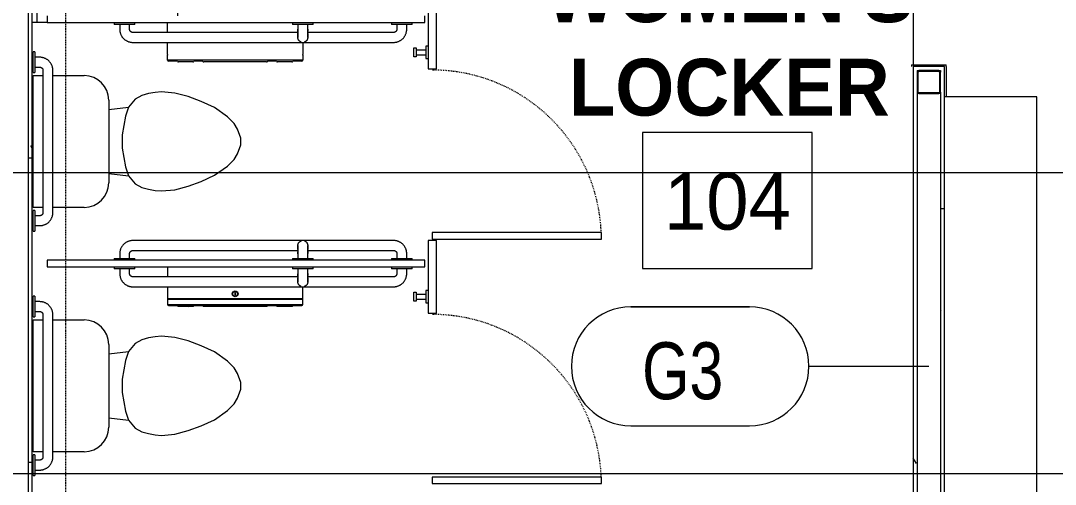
# Model space of a CAD drawing. Header units: inches. Extents: x 23906 to 26716, y -23130 to -20467.
# Drawn here: x 25520.3 to 25677.1, y -22590.2 to -22520 of the extents above; entities that cross this region are included whole.
import ezdxf

# ---------------------------------------------------------------- set-up
doc = ezdxf.new("R2010")
doc.units = ezdxf.units.IN
doc.header["$MEASUREMENT"] = 0
for name, pattern in [('Dash', [0.25, 0.125, -0.125]), ('Dash Dot 3_16_', [0.3125, 0.1875, -0.0625, 0, -0.0625]), ('Dash_2_', [0.25, 0.125, -0.125]), ('Grid Line 1_2_', [0.875, 0.5, -0.125, 0.125, -0.125])]:
    doc.linetypes.add(name, pattern=pattern)
for name, color, linetype, lineweight in [('A-ANNO-SYMB', 150, 'Continuous', 9), ('A-AREA-IDEN', 2, 'Continuous', 9), ('A-FLOR', 192, 'Continuous', 13), ('A-GENM', 13, 'Continuous', 9), ('A-WALL', 113, 'Continuous', 13), ('A-WALL-IDEN', 211, 'Continuous', 9), ('A-WALL-PATT', 111, 'Continuous', 50), ('G-ANNO-SYMB', 111, 'Continuous', 9), ('I-FURN', 30, 'Continuous', 9), ('I-WALL', 2, 'Continuous', 13), ('P-SANR-FIXT', 6, 'Continuous', 9), ('Q-CASE', 31, 'Continuous', 9), ('Q-SPCQ', 91, 'Continuous', 9), ('Q-SPCQ-HDLN', 91, 'Dash_2_', 9), ('S-COLS', 52, 'Continuous', 9), ('S-GRID', 1, 'Continuous', 9)]:
    doc.layers.add(name, color=color, linetype=linetype, lineweight=lineweight)
doc.styles.add('Century Gothic', font='GOTHIC.TTF', dxfattribs={"height": 8.622671})
doc.styles.add('Century Gothic_1', font='GOTHIC.TTF', dxfattribs={"width": 0.8, "height": 8.622671})
doc.styles.add('Century Gothic_B', font='GOTHICB.TTF', dxfattribs={"height": 8.616719})
pattern_1 = [(0, (0, 0), (30.72, 7.68), [1.267, -21.773, 1.267, -21.773, -122.88]), (0, (0, 0), (30.72, 7.68), [-46.08, 1.267, -44.813, 1.267, -21.773, -53.76]), (0, (0, 0), (30.72, 7.68), [-115.2, 1.267, -14.093, 1.267, -37.133]), (120, (11.52, 3.84), (-22.0110751, 22.7643004), [1.267, -21.773, 1.267, -21.773, -122.88]), (120, (11.52, 3.84), (-22.0110751, 22.7643004), [-46.08, 1.267, -44.813, 1.267, -21.773, -53.76]), (120, (11.52, 3.84), (-22.0110751, 22.7643004), [-115.2, 1.267, -14.093, 1.267, -37.133]), (240, (15.36, 19.2), (-8.7089249, -30.4443004), [1.267, -21.773, 1.267, -21.773, -122.88]), (240, (15.36, 19.2), (-8.7089249, -30.4443004), [-46.08, 1.267, -44.813, 1.267, -21.773, -53.76]), (240, (15.36, 19.2), (-8.7089249, -30.4443004), [-115.2, 1.267, -14.093, 1.267, -37.133])]

# ---------------------------------------------------------------- blocks, each defined once
blk = doc.blocks.new('Furniture 5 - Furniture 1-2367-Enlarged First Floor Plan _East_')
at = {"layer": 'I-FURN', "color": 43, "lineweight": 13}
for p, q in [((25653.99, -22499.67), (25639.99, -22499.67)), ((25653.99, -22611.42), (25653.99, -22499.67)), ((25639.99, -22611.42), (25653.99, -22611.42))]:
    blk.add_line(p, q, dxfattribs=at)
blk = doc.blocks.new('Toilet-Domestic-3D - Toilet-Domestic-3D-V17-Enlarged First Floor Plan _East_')
at = {"layer": 'P-SANR-FIXT', "color": 43, "lineweight": 13}
for p, q in [((-9.98, 19.48), (9.98, 19.48)), ((-9.98, 17.98), (-9.98, 19.48)), ((9.98, 19.48), (9.98, 17.98)), ((-9.98, 11.75), (-9.98, 16.48)), ((9.98, 16.48), (9.98, 11.75)), ((6.25, 8.02), (-6.25, 8.02)), ((-4.86, 8.02), (-5.21, 5)), ((4.86, 8.02), (5.21, 5)), ((-5.21, 5), (-6.4, 4)), ((-3.84, 5.5), (-5.21, 5)), ((-1, 6), (-3.84, 5.5)), ((1, 6), (-1, 6)), ((3.84, 5.5), (1, 6)), ((5.21, 5), (3.84, 5.5)), ((6.4, 4), (5.21, 5)), ((-6.4, 4), (-6.97, 3)), ((6.97, 3), (6.4, 4)), ((-7.24, 2), (-7.41, 1)), ((-6.97, 3), (-7.24, 2)), ((7.24, 2), (6.97, 3)), ((7.41, 1), (7.24, 2)), ((-7.41, 1), (-7.5, 0)), ((-7.5, 0), (-7.33, -1.99)), ((7.33, -1.99), (7.5, 0)), ((7.5, 0), (7.41, 1)), ((-7.33, -1.99), (-6.79, -4)), ((6.79, -4), (7.33, -1.99)), ((-6.79, -4), (-6.06, -6)), ((6.06, -6), (6.79, -4)), ((-6.06, -6), (-5.13, -8)), ((5.13, -8), (6.06, -6)), ((-5.13, -8), (-3.74, -10)), ((3.74, -10), (5.13, -8)), ((-3.74, -10), (-2.74, -11)), ((2.74, -11), (3.74, -10)), ((-2.74, -11), (-1.87, -11.5)), ((-1.87, -11.5), (-0.5, -12)), ((-0.5, -12), (0.5, -12)), ((0.5, -12), (1.87, -11.5)), ((1.87, -11.5), (2.74, -11))]:
    blk.add_line(p, q, dxfattribs=at)
for centre, start, end in [((-6.25, 11.75), 180, 270), ((6.25, 11.75), 270, 360)]:
    blk.add_arc(centre, 3.73, start, end, dxfattribs=at)
blk = doc.blocks.new('Partition-Floor_Braced-Bradley_Corp-St_Stl-ADA-N_Stalls - ADA _optional_ _ n Standard Stalls-320692-Enlarged First Floor Plan _East_')
at = {"layer": 'Q-SPCQ', "color": 43, "lineweight": 13}
for p, q in [((142.5, -0.88), (141.5, -0.88)), ((141.5, -0.88), (141.5, -58.13)), ((142.5, -58.13), (142.5, -0.88)), ((179.5, -0.88), (178.5, -0.88)), ((178.5, -0.88), (178.5, -58.13)), ((109.69, -59.25), (108.69, -59.25)), ((108.69, -59.25), (108.69, -84.87)), ((109.69, -84.87), (109.69, -59.25)), ((134.5, -58.63), (134.5, -59.88)), ((145.5, -58.63), (134.5, -58.63)), ((141.5, -58.13), (142.5, -58.13)), ((145.5, -59.88), (145.5, -58.63)), ((146.69, -59.25), (145.69, -59.25)), ((145.69, -59.25), (145.69, -84.87)), ((146.69, -84.87), (146.69, -59.25)), ((180, -58.63), (171.5, -58.63)), ((171.5, -58.63), (171.5, -59.88)), ((178.5, -58.13), (179.5, -58.13)), ((134.5, -59.88), (145.5, -59.88)), ((171.5, -59.88), (180, -59.88)), ((108.69, -84.87), (109.69, -84.87)), ((145.69, -84.87), (146.69, -84.87))]:
    blk.add_line(p, q, dxfattribs=at)
at = {"layer": 'Q-SPCQ-HDLN', "color": 43, "linetype": 'Dash', "lineweight": 13}
for centre in [(108.69, -59.25), (145.69, -59.25)]:
    blk.add_arc(centre, 25.62, 272.2042, 360, dxfattribs=at)
blk = doc.blocks.new('817_Grab_Bars - 8170-001420-V28-Enlarged First Floor Plan _East_')
at = {"layer": 'Q-SPCQ', "color": 43, "lineweight": 13}
for p, q in [((25534.45, -22557.3), (25534.45, -22557.58)), ((25536.02, -22557.58), (25534.45, -22557.58)), ((25535.27, -22557.58), (25535.27, -22558.3)), ((25537.58, -22557.58), (25536.02, -22557.58)), ((25536.77, -22558.3), (25536.77, -22557.58)), ((25537.58, -22557.58), (25537.58, -22557.3)), ((25576.45, -22557.3), (25576.45, -22557.58)), ((25578.02, -22557.58), (25576.45, -22557.58)), ((25577.27, -22557.58), (25577.27, -22558.3)), ((25579.58, -22557.58), (25578.02, -22557.58)), ((25578.77, -22558.3), (25578.77, -22557.58)), ((25579.58, -22557.58), (25579.58, -22557.3)), ((25562.27, -22558.8), (25537.27, -22558.8)), ((25576.77, -22558.8), (25563.76, -22558.8)), ((25537.27, -22560.3), (25576.77, -22560.3))]:
    blk.add_line(p, q, dxfattribs=at)
at = {"layer": 'Q-SPCQ', "color": 43, "lineweight": 13, "flags": 128}
for points in [[(25535.27, -22558.3), (25535.27, -22558.38), (25535.27, -22558.46), (25535.28, -22558.54), (25535.29, -22558.62), (25535.31, -22558.7), (25535.32, -22558.78), (25535.34, -22558.86), (25535.37, -22558.93), (25535.39, -22559.01), (25535.42, -22559.08), (25535.46, -22559.15), (25535.49, -22559.23), (25535.53, -22559.3), (25535.57, -22559.37), (25535.61, -22559.43), (25535.66, -22559.5), (25535.71, -22559.56), (25535.76, -22559.62), (25535.82, -22559.68), (25535.87, -22559.74), (25535.93, -22559.79), (25535.99, -22559.84), (25536.05, -22559.89), (25536.12, -22559.94), (25536.18, -22559.99), (25536.25, -22560.03), (25536.32, -22560.07), (25536.39, -22560.1), (25536.47, -22560.14), (25536.54, -22560.17), (25536.62, -22560.19), (25536.69, -22560.22), (25536.77, -22560.24), (25536.85, -22560.26), (25536.93, -22560.27), (25537, -22560.29), (25537.08, -22560.29), (25537.16, -22560.3), (25537.24, -22560.3), (25537.27, -22560.3)], [(25537.27, -22558.8), (25537.25, -22558.8), (25537.23, -22558.8), (25537.21, -22558.8), (25537.19, -22558.8), (25537.17, -22558.79), (25537.15, -22558.79), (25537.13, -22558.78), (25537.11, -22558.78), (25537.09, -22558.77), (25537.07, -22558.76), (25537.05, -22558.76), (25537.03, -22558.75), (25537.02, -22558.74), (25537, -22558.73), (25536.98, -22558.72), (25536.97, -22558.7), (25536.95, -22558.69), (25536.94, -22558.68), (25536.92, -22558.67), (25536.91, -22558.65), (25536.89, -22558.64), (25536.88, -22558.62), (25536.87, -22558.61), (25536.86, -22558.59), (25536.84, -22558.57), (25536.83, -22558.56), (25536.82, -22558.54), (25536.82, -22558.52), (25536.81, -22558.5), (25536.8, -22558.48), (25536.79, -22558.47), (25536.79, -22558.45), (25536.78, -22558.43), (25536.78, -22558.41), (25536.77, -22558.39), (25536.77, -22558.37), (25536.77, -22558.35), (25536.77, -22558.33), (25536.77, -22558.31), (25536.77, -22558.3)], [(25576.77, -22560.3), (25576.85, -22560.3), (25576.93, -22560.3), (25577, -22560.29), (25577.08, -22560.28), (25577.16, -22560.26), (25577.24, -22560.25), (25577.32, -22560.22), (25577.39, -22560.2), (25577.47, -22560.17), (25577.54, -22560.14), (25577.62, -22560.11), (25577.69, -22560.08), (25577.76, -22560.04), (25577.83, -22560), (25577.89, -22559.95), (25577.96, -22559.91), (25578.02, -22559.86), (25578.08, -22559.81), (25578.14, -22559.75), (25578.2, -22559.7), (25578.25, -22559.64), (25578.31, -22559.58), (25578.36, -22559.51), (25578.4, -22559.45), (25578.45, -22559.38), (25578.49, -22559.32), (25578.53, -22559.25), (25578.57, -22559.17), (25578.6, -22559.1), (25578.63, -22559.03), (25578.66, -22558.95), (25578.68, -22558.88), (25578.7, -22558.8), (25578.72, -22558.72), (25578.74, -22558.64), (25578.75, -22558.56), (25578.76, -22558.48), (25578.76, -22558.4), (25578.77, -22558.32), (25578.77, -22558.3)], [(25577.27, -22558.3), (25577.26, -22558.32), (25577.26, -22558.34), (25577.26, -22558.36), (25577.26, -22558.38), (25577.26, -22558.4), (25577.25, -22558.42), (25577.25, -22558.44), (25577.24, -22558.46), (25577.23, -22558.48), (25577.23, -22558.5), (25577.22, -22558.52), (25577.21, -22558.53), (25577.2, -22558.55), (25577.19, -22558.57), (25577.18, -22558.59), (25577.17, -22558.6), (25577.15, -22558.62), (25577.14, -22558.63), (25577.13, -22558.65), (25577.11, -22558.66), (25577.1, -22558.68), (25577.08, -22558.69), (25577.07, -22558.7), (25577.05, -22558.71), (25577.04, -22558.72), (25577.02, -22558.73), (25577, -22558.74), (25576.98, -22558.75), (25576.96, -22558.76), (25576.95, -22558.77), (25576.93, -22558.78), (25576.91, -22558.78), (25576.89, -22558.79), (25576.87, -22558.79), (25576.85, -22558.8), (25576.83, -22558.8), (25576.81, -22558.8), (25576.79, -22558.8), (25576.77, -22558.8), (25576.77, -22558.8)]]:
    blk.add_lwpolyline(points, dxfattribs=at)
blk = doc.blocks.new('817_Grab_Bars - 8170-001420-V29-Enlarged First Floor Plan _East_')
at = {"layer": 'Q-SPCQ', "color": 43, "lineweight": 13}
for p, q in [((25576.77, -22553.3), (25537.27, -22553.3)), ((25537.27, -22554.8), (25562.27, -22554.8)), ((25563.76, -22554.8), (25576.77, -22554.8)), ((25534.45, -22556.02), (25534.45, -22556.3)), ((25534.45, -22556.02), (25536.02, -22556.02)), ((25535.27, -22555.3), (25535.27, -22556.02)), ((25536.02, -22556.02), (25537.58, -22556.02)), ((25536.77, -22556.02), (25536.77, -22555.3)), ((25537.58, -22556.3), (25537.58, -22556.02)), ((25576.45, -22556.02), (25576.45, -22556.3)), ((25576.45, -22556.02), (25578.02, -22556.02)), ((25577.27, -22555.3), (25577.27, -22556.02)), ((25578.02, -22556.02), (25579.58, -22556.02)), ((25578.77, -22556.02), (25578.77, -22555.3)), ((25579.58, -22556.3), (25579.58, -22556.02))]:
    blk.add_line(p, q, dxfattribs=at)
at = {"layer": 'Q-SPCQ', "color": 43, "lineweight": 13, "flags": 128}
for points in [[(25537.27, -22553.3), (25537.19, -22553.3), (25537.11, -22553.31), (25537.03, -22553.32), (25536.95, -22553.33), (25536.87, -22553.34), (25536.79, -22553.36), (25536.71, -22553.38), (25536.64, -22553.4), (25536.56, -22553.43), (25536.49, -22553.46), (25536.41, -22553.49), (25536.34, -22553.53), (25536.27, -22553.57), (25536.2, -22553.61), (25536.14, -22553.65), (25536.07, -22553.7), (25536.01, -22553.75), (25535.95, -22553.8), (25535.89, -22553.85), (25535.83, -22553.91), (25535.78, -22553.97), (25535.72, -22554.03), (25535.67, -22554.09), (25535.63, -22554.16), (25535.58, -22554.22), (25535.54, -22554.29), (25535.5, -22554.36), (25535.47, -22554.43), (25535.43, -22554.5), (25535.4, -22554.58), (25535.37, -22554.65), (25535.35, -22554.73), (25535.33, -22554.81), (25535.31, -22554.88), (25535.29, -22554.96), (25535.28, -22555.04), (25535.27, -22555.12), (25535.27, -22555.2), (25535.27, -22555.28), (25535.27, -22555.3)], [(25578.77, -22555.3), (25578.76, -22555.22), (25578.76, -22555.14), (25578.75, -22555.06), (25578.74, -22554.98), (25578.73, -22554.91), (25578.71, -22554.83), (25578.69, -22554.75), (25578.66, -22554.67), (25578.64, -22554.6), (25578.61, -22554.52), (25578.57, -22554.45), (25578.54, -22554.38), (25578.5, -22554.31), (25578.46, -22554.24), (25578.42, -22554.17), (25578.37, -22554.11), (25578.32, -22554.05), (25578.27, -22553.98), (25578.21, -22553.92), (25578.16, -22553.87), (25578.1, -22553.81), (25578.04, -22553.76), (25577.98, -22553.71), (25577.91, -22553.66), (25577.85, -22553.62), (25577.78, -22553.58), (25577.71, -22553.54), (25577.64, -22553.5), (25577.56, -22553.47), (25577.49, -22553.44), (25577.41, -22553.41), (25577.34, -22553.39), (25577.26, -22553.37), (25577.18, -22553.35), (25577.11, -22553.33), (25577.03, -22553.32), (25576.95, -22553.31), (25576.87, -22553.31), (25576.79, -22553.3), (25576.77, -22553.3)], [(25536.77, -22555.3), (25536.77, -22555.28), (25536.77, -22555.26), (25536.77, -22555.24), (25536.77, -22555.22), (25536.78, -22555.2), (25536.78, -22555.18), (25536.78, -22555.16), (25536.79, -22555.15), (25536.8, -22555.13), (25536.8, -22555.11), (25536.81, -22555.09), (25536.82, -22555.07), (25536.83, -22555.05), (25536.84, -22555.04), (25536.85, -22555.02), (25536.86, -22555), (25536.88, -22554.99), (25536.89, -22554.97), (25536.9, -22554.96), (25536.92, -22554.94), (25536.93, -22554.93), (25536.95, -22554.92), (25536.96, -22554.91), (25536.98, -22554.89), (25537, -22554.88), (25537.01, -22554.87), (25537.03, -22554.86), (25537.05, -22554.85), (25537.07, -22554.84), (25537.08, -22554.84), (25537.1, -22554.83), (25537.12, -22554.82), (25537.14, -22554.82), (25537.16, -22554.81), (25537.18, -22554.81), (25537.2, -22554.81), (25537.22, -22554.8), (25537.24, -22554.8), (25537.26, -22554.8), (25537.27, -22554.8)], [(25576.77, -22554.8), (25576.79, -22554.8), (25576.81, -22554.8), (25576.83, -22554.81), (25576.84, -22554.81), (25576.86, -22554.81), (25576.88, -22554.82), (25576.9, -22554.82), (25576.92, -22554.83), (25576.94, -22554.83), (25576.96, -22554.84), (25576.98, -22554.85), (25577, -22554.86), (25577.01, -22554.87), (25577.03, -22554.88), (25577.05, -22554.89), (25577.06, -22554.9), (25577.08, -22554.91), (25577.09, -22554.93), (25577.11, -22554.94), (25577.12, -22554.95), (25577.14, -22554.97), (25577.15, -22554.98), (25577.16, -22555), (25577.17, -22555.02), (25577.19, -22555.03), (25577.2, -22555.05), (25577.21, -22555.07), (25577.22, -22555.08), (25577.22, -22555.1), (25577.23, -22555.12), (25577.24, -22555.14), (25577.24, -22555.16), (25577.25, -22555.18), (25577.25, -22555.2), (25577.26, -22555.22), (25577.26, -22555.24), (25577.26, -22555.26), (25577.26, -22555.28), (25577.27, -22555.3), (25577.27, -22555.3)]]:
    blk.add_lwpolyline(points, dxfattribs=at)
blk = doc.blocks.new('817_Grab_Bars - 8170-001420-V23-Enlarged First Floor Plan _East_')
at = {"layer": 'Q-SPCQ', "color": 43, "lineweight": 13}
for p, q in [((25495.52, -22627.3), (25456.02, -22627.3)), ((25456.02, -22628.8), (25469.02, -22628.8)), ((25470.51, -22628.8), (25495.52, -22628.8)), ((25453.2, -22630.02), (25453.2, -22630.3)), ((25453.2, -22630.02), (25454.77, -22630.02)), ((25454.02, -22629.3), (25454.02, -22630.02)), ((25454.77, -22630.02), (25456.33, -22630.02)), ((25455.52, -22630.02), (25455.52, -22629.3)), ((25456.33, -22630.3), (25456.33, -22630.02)), ((25495.2, -22630.02), (25495.2, -22630.3)), ((25495.2, -22630.02), (25496.77, -22630.02)), ((25496.02, -22629.3), (25496.02, -22630.02)), ((25496.77, -22630.02), (25498.33, -22630.02)), ((25497.52, -22630.02), (25497.52, -22629.3)), ((25498.33, -22630.3), (25498.33, -22630.02))]:
    blk.add_line(p, q, dxfattribs=at)
at = {"layer": 'Q-SPCQ', "color": 43, "lineweight": 13, "flags": 128}
for points in [[(25456.02, -22627.3), (25455.94, -22627.3), (25455.86, -22627.31), (25455.78, -22627.32), (25455.7, -22627.33), (25455.62, -22627.34), (25455.54, -22627.36), (25455.46, -22627.38), (25455.39, -22627.4), (25455.31, -22627.43), (25455.24, -22627.46), (25455.16, -22627.49), (25455.09, -22627.53), (25455.02, -22627.57), (25454.95, -22627.61), (25454.89, -22627.65), (25454.82, -22627.7), (25454.76, -22627.75), (25454.7, -22627.8), (25454.64, -22627.85), (25454.58, -22627.91), (25454.53, -22627.97), (25454.47, -22628.03), (25454.42, -22628.09), (25454.38, -22628.16), (25454.33, -22628.22), (25454.29, -22628.29), (25454.25, -22628.36), (25454.22, -22628.43), (25454.18, -22628.5), (25454.15, -22628.58), (25454.12, -22628.65), (25454.1, -22628.73), (25454.08, -22628.81), (25454.06, -22628.88), (25454.04, -22628.96), (25454.03, -22629.04), (25454.02, -22629.12), (25454.02, -22629.2), (25454.02, -22629.28), (25454.02, -22629.3)], [(25497.52, -22629.3), (25497.51, -22629.22), (25497.51, -22629.14), (25497.5, -22629.06), (25497.49, -22628.98), (25497.48, -22628.91), (25497.46, -22628.83), (25497.44, -22628.75), (25497.41, -22628.67), (25497.39, -22628.6), (25497.36, -22628.52), (25497.32, -22628.45), (25497.29, -22628.38), (25497.25, -22628.31), (25497.21, -22628.24), (25497.17, -22628.17), (25497.12, -22628.11), (25497.07, -22628.05), (25497.02, -22627.98), (25496.96, -22627.92), (25496.91, -22627.87), (25496.85, -22627.81), (25496.79, -22627.76), (25496.73, -22627.71), (25496.66, -22627.66), (25496.6, -22627.62), (25496.53, -22627.58), (25496.46, -22627.54), (25496.39, -22627.5), (25496.31, -22627.47), (25496.24, -22627.44), (25496.16, -22627.41), (25496.09, -22627.39), (25496.01, -22627.37), (25495.93, -22627.35), (25495.86, -22627.33), (25495.78, -22627.32), (25495.7, -22627.31), (25495.62, -22627.31), (25495.54, -22627.3), (25495.52, -22627.3)], [(25455.52, -22629.3), (25455.52, -22629.28), (25455.52, -22629.26), (25455.52, -22629.24), (25455.52, -22629.22), (25455.53, -22629.2), (25455.53, -22629.18), (25455.53, -22629.16), (25455.54, -22629.15), (25455.55, -22629.13), (25455.55, -22629.11), (25455.56, -22629.09), (25455.57, -22629.07), (25455.58, -22629.05), (25455.59, -22629.04), (25455.6, -22629.02), (25455.61, -22629), (25455.63, -22628.99), (25455.64, -22628.97), (25455.65, -22628.96), (25455.67, -22628.94), (25455.68, -22628.93), (25455.7, -22628.92), (25455.71, -22628.91), (25455.73, -22628.89), (25455.75, -22628.88), (25455.76, -22628.87), (25455.78, -22628.86), (25455.8, -22628.85), (25455.82, -22628.84), (25455.83, -22628.84), (25455.85, -22628.83), (25455.87, -22628.82), (25455.89, -22628.82), (25455.91, -22628.81), (25455.93, -22628.81), (25455.95, -22628.81), (25455.97, -22628.8), (25455.99, -22628.8), (25456.01, -22628.8), (25456.02, -22628.8)], [(25495.52, -22628.8), (25495.54, -22628.8), (25495.56, -22628.8), (25495.58, -22628.81), (25495.59, -22628.81), (25495.61, -22628.81), (25495.63, -22628.82), (25495.65, -22628.82), (25495.67, -22628.83), (25495.69, -22628.83), (25495.71, -22628.84), (25495.73, -22628.85), (25495.75, -22628.86), (25495.76, -22628.87), (25495.78, -22628.88), (25495.8, -22628.89), (25495.81, -22628.9), (25495.83, -22628.91), (25495.84, -22628.93), (25495.86, -22628.94), (25495.87, -22628.95), (25495.89, -22628.97), (25495.9, -22628.98), (25495.91, -22629), (25495.92, -22629.02), (25495.94, -22629.03), (25495.95, -22629.05), (25495.96, -22629.07), (25495.97, -22629.08), (25495.97, -22629.1), (25495.98, -22629.12), (25495.99, -22629.14), (25495.99, -22629.16), (25496, -22629.18), (25496, -22629.2), (25496.01, -22629.22), (25496.01, -22629.24), (25496.01, -22629.26), (25496.01, -22629.28), (25496.02, -22629.3), (25496.02, -22629.3)]]:
    blk.add_lwpolyline(points, dxfattribs=at)
blk = doc.blocks.new('Dispenser-Toilet_Tissue-Frost_Products_LTD_-Jumbo-169 - Steel-Brushed-Stainless_Steel-V32-Enlarged First Floor Plan _East_')
at = {"layer": 'Q-SPCQ', "color": 43, "lineweight": 13}
for p, q in [((25542.52, -22557.3), (25542.52, -22558.81)), ((25542.52, -22560.3), (25542.52, -22562.14)), ((25552.72, -22561.21), (25552.72, -22561.54)), ((25552.81, -22561.21), (25552.72, -22561.21)), ((25552.81, -22561.54), (25552.81, -22561.21)), ((25563.01, -22562.14), (25563.01, -22560.3)), ((25563.01, -22562.14), (25542.52, -22562.14)), ((25542.57, -22562.23), (25542.52, -22562.23)), ((25542.52, -22562.23), (25542.52, -22563)), ((25542.52, -22563), (25563.01, -22563)), ((25542.57, -22562.2), (25562.95, -22562.2)), ((25542.57, -22562.2), (25542.57, -22562.23)), ((25562.95, -22562.23), (25542.57, -22562.23)), ((25552.72, -22561.54), (25552.81, -22561.54)), ((25562.95, -22562.23), (25562.95, -22562.2)), ((25563.01, -22562.23), (25562.95, -22562.23)), ((25563.01, -22563), (25563.01, -22562.23)), ((25542.67, -22563.16), (25544.03, -22563.16)), ((25544.03, -22563.16), (25561.5, -22563.16)), ((25544.19, -22563.26), (25546.36, -22563.26)), ((25546.52, -22563.16), (25547.83, -22563.16)), ((25548.01, -22563.26), (25557.52, -22563.26)), ((25557.7, -22563.16), (25559.01, -22563.16)), ((25559.17, -22563.26), (25561.34, -22563.26)), ((25561.5, -22563.16), (25562.85, -22563.16))]:
    blk.add_line(p, q, dxfattribs=at)
for radius in [0.438, 0.358]:
    blk.add_circle((25552.76, -22561.38), radius, dxfattribs=at)
for centre, radius, start, end in [((25542.58, -22562.14), 0.0601, 180, 267.3185), ((25542.68, -22563), 0.16, 180, 269.0019), ((25562.85, -22563), 0.16, 270, 0), ((25562.95, -22562.14), 0.06, 270, 0), ((25544.19, -22563.08), 0.18, 206.3878, 270), ((25545.74, -22563.15), 0.118, 187.6431, 259.1884), ((25545.74, -22563.11), 0.151, 272.679, 340.3653), ((25545.77, -22563.08), 0.18, 270, 333.6084), ((25545.76, -22563.11), 0.151, 273.1667, 340.3726), ((25546.34, -22563.15), 0.119, 188.4805, 259.9599), ((25546.34, -22563.11), 0.151, 272.679, 340.3659), ((25546.35, -22563.11), 0.151, 272.679, 340.3659), ((25546.36, -22563.08), 0.18, 270, 333.6122), ((25548.01, -22563.04), 0.22, 213.0557, 270), ((25557.52, -22563.04), 0.22, 270, 326.9443), ((25559.17, -22563.08), 0.18, 206.3878, 270), ((25559.18, -22563.11), 0.151, 199.6341, 267.321), ((25559.19, -22563.11), 0.151, 199.6341, 267.321), ((25559.19, -22563.15), 0.119, 280.0401, 351.5195), ((25559.76, -22563.08), 0.18, 206.3878, 270), ((25559.77, -22563.11), 0.151, 199.6341, 266.8331), ((25559.79, -22563.11), 0.151, 199.6341, 267.321), ((25559.79, -22563.15), 0.118, 280.8116, 352.3569), ((25561.34, -22563.08), 0.18, 270, 333.6122)]:
    blk.add_arc(centre, radius, start, end, dxfattribs=at)
blk = doc.blocks.new('Dispenser-Toilet_Tissue-Frost_Products_LTD_-Jumbo-169 - Steel-Brushed-Stainless_Steel-V33-Enlarged First Floor Plan _East_')
at = {"layer": 'Q-SPCQ', "color": 43, "lineweight": 13}
for p, q in [((25542.52, -22521.8), (25542.52, -22520.3)), ((25542.52, -22525.14), (25542.52, -22523.3)), ((25563.01, -22523.3), (25563.01, -22525.14)), ((25542.52, -22526), (25542.52, -22525.23)), ((25542.52, -22525.23), (25542.58, -22525.23)), ((25542.58, -22525.23), (25542.58, -22525.2)), ((25562.96, -22525.2), (25562.96, -22525.23)), ((25562.96, -22525.23), (25563.01, -22525.23)), ((25563.01, -22525.23), (25563.01, -22526)), ((25563.01, -22526), (25542.52, -22526)), ((25544.03, -22526.16), (25542.68, -22526.16)), ((25546.36, -22526.26), (25544.19, -22526.26)), ((25547.83, -22526.16), (25546.52, -22526.16)), ((25557.52, -22526.26), (25548.01, -22526.26)), ((25559.01, -22526.16), (25557.7, -22526.16)), ((25561.34, -22526.26), (25559.17, -22526.26)), ((25562.86, -22526.16), (25561.5, -22526.16))]:
    blk.add_line(p, q, dxfattribs=at)
for centre, radius, start, end in [((25542.58, -22525.14), 0.06, 180, 270), ((25562.95, -22525.14), 0.0601, 272.6815, 0), ((25542.68, -22526), 0.16, 180, 270), ((25544.19, -22526.08), 0.18, 206.3878, 270), ((25546.36, -22526.08), 0.18, 270, 333.6122), ((25546.35, -22526.11), 0.151, 272.679, 306.5225), ((25546.34, -22526.11), 0.151, 283.5041, 306.5225), ((25548.01, -22526.04), 0.22, 213.0557, 270), ((25557.52, -22526.04), 0.22, 270, 326.9443), ((25559.17, -22526.08), 0.18, 206.3878, 270), ((25559.18, -22526.11), 0.151, 233.4775, 267.321), ((25559.19, -22526.11), 0.151, 233.4775, 256.4959), ((25561.34, -22526.08), 0.18, 270, 333.6122), ((25562.85, -22526), 0.16, 270.9981, 0)]:
    blk.add_arc(centre, radius, start, end, dxfattribs=at)
blk = doc.blocks.new('817_Grab_Bars - 8170-001240-V36-Enlarged First Floor Plan _East_')
at = {"layer": 'Q-SPCQ', "color": 43, "lineweight": 13}
for p, q in [((25522.42, -22561.74), (25522.14, -22561.74)), ((25522.14, -22563.3), (25522.14, -22561.74)), ((25522.42, -22561.74), (25522.42, -22563.3)), ((25523.14, -22562.55), (25522.42, -22562.55)), ((25522.14, -22564.87), (25522.14, -22563.3)), ((25522.42, -22563.3), (25522.42, -22564.87)), ((25522.42, -22564.05), (25523.14, -22564.05)), ((25523.64, -22564.55), (25523.64, -22586.05)), ((25525.14, -22586.05), (25525.14, -22564.55)), ((25522.14, -22564.87), (25522.42, -22564.87)), ((25522.42, -22585.74), (25522.14, -22585.74)), ((25522.14, -22587.3), (25522.14, -22585.74)), ((25522.42, -22585.74), (25522.42, -22587.3)), ((25523.14, -22586.55), (25522.42, -22586.55)), ((25522.14, -22588.87), (25522.14, -22587.3)), ((25522.42, -22587.3), (25522.42, -22588.87)), ((25522.42, -22588.05), (25523.14, -22588.05)), ((25522.14, -22588.87), (25522.42, -22588.87))]:
    blk.add_line(p, q, dxfattribs=at)
at = {"layer": 'Q-SPCQ', "color": 43, "lineweight": 13, "flags": 128}
for points in [[(25525.14, -22564.55), (25525.14, -22564.47), (25525.13, -22564.39), (25525.13, -22564.31), (25525.11, -22564.23), (25525.1, -22564.16), (25525.08, -22564.08), (25525.06, -22564), (25525.04, -22563.92), (25525.01, -22563.85), (25524.98, -22563.77), (25524.95, -22563.7), (25524.91, -22563.63), (25524.88, -22563.56), (25524.83, -22563.49), (25524.79, -22563.42), (25524.74, -22563.36), (25524.7, -22563.3), (25524.64, -22563.23), (25524.59, -22563.17), (25524.53, -22563.12), (25524.48, -22563.06), (25524.41, -22563.01), (25524.35, -22562.96), (25524.29, -22562.91), (25524.22, -22562.87), (25524.15, -22562.83), (25524.08, -22562.79), (25524.01, -22562.75), (25523.94, -22562.72), (25523.86, -22562.69), (25523.79, -22562.66), (25523.71, -22562.64), (25523.64, -22562.62), (25523.56, -22562.6), (25523.48, -22562.58), (25523.4, -22562.57), (25523.32, -22562.56), (25523.24, -22562.56), (25523.16, -22562.55), (25523.14, -22562.55)], [(25523.14, -22564.05), (25523.16, -22564.05), (25523.18, -22564.05), (25523.2, -22564.06), (25523.22, -22564.06), (25523.24, -22564.06), (25523.26, -22564.07), (25523.28, -22564.07), (25523.3, -22564.08), (25523.32, -22564.08), (25523.33, -22564.09), (25523.35, -22564.1), (25523.37, -22564.11), (25523.39, -22564.12), (25523.41, -22564.13), (25523.42, -22564.14), (25523.44, -22564.15), (25523.45, -22564.16), (25523.47, -22564.18), (25523.48, -22564.19), (25523.5, -22564.2), (25523.51, -22564.22), (25523.53, -22564.23), (25523.54, -22564.25), (25523.55, -22564.27), (25523.56, -22564.28), (25523.57, -22564.3), (25523.58, -22564.32), (25523.59, -22564.33), (25523.6, -22564.35), (25523.61, -22564.37), (25523.61, -22564.39), (25523.62, -22564.41), (25523.62, -22564.43), (25523.63, -22564.45), (25523.63, -22564.47), (25523.64, -22564.49), (25523.64, -22564.51), (25523.64, -22564.53), (25523.64, -22564.55), (25523.64, -22564.55)], [(25523.14, -22588.05), (25523.22, -22588.05), (25523.3, -22588.05), (25523.38, -22588.04), (25523.46, -22588.03), (25523.54, -22588.01), (25523.62, -22588), (25523.69, -22587.97), (25523.77, -22587.95), (25523.84, -22587.92), (25523.92, -22587.89), (25523.99, -22587.86), (25524.06, -22587.83), (25524.13, -22587.79), (25524.2, -22587.75), (25524.27, -22587.7), (25524.33, -22587.66), (25524.4, -22587.61), (25524.46, -22587.56), (25524.52, -22587.5), (25524.57, -22587.45), (25524.63, -22587.39), (25524.68, -22587.33), (25524.73, -22587.26), (25524.78, -22587.2), (25524.82, -22587.13), (25524.87, -22587.07), (25524.9, -22587), (25524.94, -22586.92), (25524.97, -22586.85), (25525, -22586.78), (25525.03, -22586.7), (25525.06, -22586.63), (25525.08, -22586.55), (25525.1, -22586.47), (25525.11, -22586.39), (25525.12, -22586.31), (25525.13, -22586.23), (25525.14, -22586.15), (25525.14, -22586.07), (25525.14, -22586.05)], [(25523.64, -22586.05), (25523.64, -22586.07), (25523.64, -22586.09), (25523.64, -22586.11), (25523.63, -22586.13), (25523.63, -22586.15), (25523.63, -22586.17), (25523.62, -22586.19), (25523.61, -22586.21), (25523.61, -22586.23), (25523.6, -22586.25), (25523.59, -22586.27), (25523.58, -22586.28), (25523.57, -22586.3), (25523.56, -22586.32), (25523.55, -22586.34), (25523.54, -22586.35), (25523.53, -22586.37), (25523.52, -22586.38), (25523.5, -22586.4), (25523.49, -22586.41), (25523.47, -22586.43), (25523.46, -22586.44), (25523.44, -22586.45), (25523.43, -22586.46), (25523.41, -22586.47), (25523.39, -22586.48), (25523.38, -22586.49), (25523.36, -22586.5), (25523.34, -22586.51), (25523.32, -22586.52), (25523.3, -22586.53), (25523.28, -22586.53), (25523.26, -22586.54), (25523.24, -22586.54), (25523.23, -22586.55), (25523.21, -22586.55), (25523.19, -22586.55), (25523.17, -22586.55), (25523.15, -22586.55), (25523.14, -22586.55)]]:
    blk.add_lwpolyline(points, dxfattribs=at)
blk = doc.blocks.new('817_Grab_Bars - 8170-001180-V37-Enlarged First Floor Plan _East_')
at = {"layer": 'Q-SPCQ', "color": 43, "lineweight": 13}
for p, q in [((25468.2, -22631.3), (25468.2, -22631.58)), ((25471.33, -22631.58), (25468.2, -22631.58)), ((25469.02, -22631.58), (25469.02, -22632.3)), ((25470.52, -22632.3), (25470.52, -22631.58)), ((25471.33, -22631.58), (25471.33, -22631.3))]:
    blk.add_line(p, q, dxfattribs=at)
at = {"layer": 'Q-SPCQ', "color": 43, "lineweight": 13, "flags": 128}
for points in [[(25469.02, -22632.3), (25469.02, -22632.35), (25469.02, -22632.4), (25469.02, -22632.45), (25469.02, -22632.5), (25469.02, -22632.55), (25469.02, -22632.6), (25469.02, -22632.65), (25469.02, -22632.7), (25469.02, -22632.74), (25469.02, -22632.79), (25469.02, -22632.84), (25469.02, -22632.88), (25469.02, -22632.92), (25469.02, -22632.97), (25469.02, -22633.01), (25469.02, -22633.05), (25469.02, -22633.09), (25469.02, -22633.13), (25469.02, -22633.16), (25469.02, -22633.2), (25469.02, -22633.23), (25469.02, -22633.27), (25469.02, -22633.3), (25469.02, -22633.33), (25469.02, -22633.35), (25469.02, -22633.38), (25469.02, -22633.41), (25469.02, -22633.43), (25469.02, -22633.45), (25469.02, -22633.47), (25469.02, -22633.49), (25469.02, -22633.5), (25469.02, -22633.51), (25469.02, -22633.53), (25469.02, -22633.53), (25469.02, -22633.54), (25469.02, -22633.55), (25469.02, -22633.55), (25469.02, -22633.55)], [(25469.02, -22632.89), (25469.02, -22632.85), (25469.02, -22632.8), (25469.02, -22632.76), (25469.02, -22632.71), (25469.02, -22632.66), (25469.02, -22632.61), (25469.02, -22632.56), (25469.02, -22632.52), (25469.02, -22632.47), (25469.02, -22632.42), (25469.02, -22632.37), (25469.02, -22632.32)], [(25469.02, -22633.55), (25469.02, -22633.55), (25469.02, -22633.55), (25469.02, -22633.54), (25469.02, -22633.54), (25469.02, -22633.53), (25469.02, -22633.52), (25469.02, -22633.5), (25469.02, -22633.49), (25469.02, -22633.47), (25469.02, -22633.45), (25469.02, -22633.43), (25469.02, -22633.41), (25469.02, -22633.39), (25469.02, -22633.36), (25469.02, -22633.33), (25469.02, -22633.31), (25469.02, -22633.27), (25469.02, -22633.24), (25469.02, -22633.21), (25469.02, -22633.17), (25469.02, -22633.14), (25469.02, -22633.1), (25469.02, -22633.06), (25469.02, -22633.02), (25469.02, -22632.98)], [(25469.53, -22634.26), (25469.5, -22634.25), (25469.47, -22634.24), (25469.45, -22634.23), (25469.42, -22634.22), (25469.39, -22634.2), (25469.37, -22634.19), (25469.34, -22634.17), (25469.32, -22634.15), (25469.29, -22634.14), (25469.27, -22634.12), (25469.25, -22634.1), (25469.23, -22634.08), (25469.21, -22634.05), (25469.19, -22634.03), (25469.17, -22634.01), (25469.15, -22633.98), (25469.13, -22633.96), (25469.12, -22633.93), (25469.1, -22633.91), (25469.09, -22633.88), (25469.08, -22633.85), (25469.07, -22633.82), (25469.06, -22633.8), (25469.05, -22633.77), (25469.04, -22633.74), (25469.03, -22633.71), (25469.03, -22633.68), (25469.02, -22633.65), (25469.02, -22633.62), (25469.02, -22633.59), (25469.02, -22633.56), (25469.02, -22633.55)], [(25470.52, -22633.55), (25470.51, -22633.58), (25470.51, -22633.61), (25470.51, -22633.64), (25470.51, -22633.67), (25470.5, -22633.7), (25470.49, -22633.73), (25470.49, -22633.76), (25470.48, -22633.79), (25470.47, -22633.82), (25470.46, -22633.84), (25470.44, -22633.87), (25470.43, -22633.9), (25470.42, -22633.93), (25470.4, -22633.95), (25470.38, -22633.98), (25470.37, -22634), (25470.35, -22634.02), (25470.33, -22634.05), (25470.31, -22634.07), (25470.29, -22634.09), (25470.27, -22634.11), (25470.24, -22634.13), (25470.22, -22634.15), (25470.2, -22634.17), (25470.17, -22634.18), (25470.14, -22634.2), (25470.12, -22634.21), (25470.09, -22634.23), (25470.06, -22634.24), (25470.04, -22634.25), (25470.01, -22634.26), (25469.98, -22634.27), (25469.95, -22634.28)], [(25470.52, -22633.55), (25470.52, -22633.55), (25470.52, -22633.55), (25470.52, -22633.54), (25470.52, -22633.54), (25470.52, -22633.53), (25470.52, -22633.52), (25470.52, -22633.5), (25470.52, -22633.49), (25470.52, -22633.47), (25470.52, -22633.45), (25470.52, -22633.43), (25470.52, -22633.41), (25470.52, -22633.39), (25470.52, -22633.36), (25470.52, -22633.33), (25470.52, -22633.31), (25470.52, -22633.27), (25470.52, -22633.24), (25470.52, -22633.21), (25470.52, -22633.17), (25470.52, -22633.14), (25470.52, -22633.1), (25470.52, -22633.06), (25470.52, -22633.02), (25470.52, -22632.98), (25470.52, -22632.94), (25470.52, -22632.89), (25470.52, -22632.85), (25470.52, -22632.8), (25470.52, -22632.76), (25470.52, -22632.71), (25470.52, -22632.66), (25470.52, -22632.61), (25470.52, -22632.56), (25470.52, -22632.52), (25470.52, -22632.47), (25470.52, -22632.42), (25470.52, -22632.37), (25470.52, -22632.32), (25470.52, -22632.3)], [(25470.52, -22632.3), (25470.52, -22632.35), (25470.52, -22632.4), (25470.52, -22632.45), (25470.52, -22632.5), (25470.52, -22632.55), (25470.52, -22632.6)], [(25470.52, -22632.97), (25470.52, -22633.01), (25470.52, -22633.05), (25470.52, -22633.09), (25470.52, -22633.13), (25470.52, -22633.16), (25470.52, -22633.2), (25470.52, -22633.23), (25470.52, -22633.27), (25470.52, -22633.3), (25470.52, -22633.33), (25470.52, -22633.35), (25470.52, -22633.38), (25470.52, -22633.41), (25470.52, -22633.43), (25470.52, -22633.45), (25470.52, -22633.47), (25470.52, -22633.49), (25470.52, -22633.5), (25470.52, -22633.51), (25470.52, -22633.53), (25470.52, -22633.53), (25470.52, -22633.54), (25470.52, -22633.55), (25470.52, -22633.55), (25470.52, -22633.55)]]:
    blk.add_lwpolyline(points, dxfattribs=at)
blk = doc.blocks.new('Robe_hook_5552 - Coat_hook_5552-V40-Enlarged First Floor Plan _East_')
at = {"layer": 'A-GENM', "color": 43, "lineweight": 13}
for p, q in [((-0.94, 0), (-0.94, -0.35)), ((-0.94, -0.35), (0.94, -0.35)), ((-0.37, -1.81), (-0.37, -0.35)), ((0.38, -1.81), (0.38, -0.35)), ((0.94, -0.35), (0.94, 0)), ((-0.69, -2.16), (-0.69, -1.81)), ((-0.69, -1.81), (0.69, -1.81)), ((0.69, -2.16), (-0.69, -2.16)), ((0.69, -1.81), (0.69, -2.16))]:
    blk.add_line(p, q, dxfattribs=at)
blk = doc.blocks.new('Counter Top - 24_ Depth-194481-Enlarged First Floor Plan _East_')
at = {"layer": 'Q-CASE', "color": 43, "lineweight": 13}
for p, q in [((-47.26, 22), (36.86, 22)), ((37.86, 2.25), (37.86, 0)), ((37.86, 0.75), (-47.26, 0.75))]:
    blk.add_line(p, q, dxfattribs=at)
blk = doc.blocks.new('HSS-Hollow Structural Section-Column - HSS3-1_2X3-1_2X1_8-V55-Enlarged First Floor Plan _East_')
at = {"layer": 'S-COLS'}
h = blk.add_hatch(dxfattribs=at)
h.set_pattern_fill('FP_28', color=8, style=0, pattern_type=2)
h.set_pattern_definition([(45, (-25657.89, 22529.314), (-9.503515, 9.503515), []), (45, (-25657.89, 22543.714), (-9.503515, 9.503515), [])])
h.paths.add_polyline_path([(1.52, -1.75), (1.68, -1.68), (1.75, -1.52), (1.75, 1.52), (1.68, 1.68), (1.52, 1.75), (-1.52, 1.75), (-1.68, 1.68), (-1.75, 1.52), (-1.75, -1.52), (-1.68, -1.68), (-1.52, -1.75)], flags=0)
h.paths.add_polyline_path([(1.52, -1.63), (-1.6, -1.6), (-1.63, -1.52), (-1.6, 1.6), (-1.52, 1.63), (1.6, 1.6), (1.63, 1.52), (1.6, -1.6)], flags=0)
at = {"layer": 'S-COLS', "color": 7, "lineweight": 20}
for p, q in [((1.52, 1.75), (-1.52, 1.75)), ((-1.52, 1.63), (1.52, 1.63)), ((-1.75, 1.52), (-1.75, -1.52)), ((-1.63, -1.52), (-1.63, 1.52)), ((1.63, 1.52), (1.63, -1.52)), ((1.75, -1.52), (1.75, 1.52)), ((1.52, -1.63), (-1.52, -1.63)), ((-1.52, -1.75), (1.52, -1.75))]:
    blk.add_line(p, q, dxfattribs=at)
for centre, radius, start, end in [((-1.52, 1.52), 0.232, 90, 180), ((-1.52, 1.52), 0.116, 90, 180), ((1.52, 1.52), 0.232, 360, 90), ((1.52, 1.52), 0.116, 0, 90), ((-1.52, -1.52), 0.232, 180, 270), ((-1.52, -1.52), 0.116, 180, 270), ((1.52, -1.52), 0.232, 270, 360), ((1.52, -1.52), 0.116, 270, 360)]:
    blk.add_arc(centre, radius, start, end, dxfattribs=at)
blk = doc.blocks.new('Locker Rooms and Restrooms_rvt-1-Enlarged First Floor Plan _East_')
at = {"layer": 'A-WALL-PATT', "lineweight": 9}
h = blk.add_hatch(dxfattribs=at)
h.set_pattern_fill('FP_8', color=8, style=0, pattern_type=2)
h.set_pattern_definition(pattern_1)
h.paths.add_polyline_path([(25522.02, -22691.3), (25522.02, -22435.18), (25521.39, -22435.18), (25521.4, -22691.3)], flags=0)
h = blk.add_hatch(dxfattribs=at)
h.set_pattern_fill('FP_8', color=8, style=0, pattern_type=2)
h.set_pattern_definition(pattern_1)
h.paths.add_polyline_path([(25659.64, -22647.93), (25659.64, -22647.3), (25656.14, -22647.3), (25656.14, -22527.55), (25659.64, -22527.55), (25659.64, -22526.93), (25655.52, -22526.93), (25655.52, -22647.93), (25659.57, -22647.93)], flags=0)
h = blk.add_hatch(dxfattribs=at)
h.set_pattern_fill('FP_8', color=8, style=0, pattern_type=2)
h.set_pattern_definition(pattern_1)
h.paths.add_polyline_path([(25660.27, -22647.93), (25660.27, -22526.93), (25659.64, -22526.93), (25659.64, -22647.93)], flags=0)
at = {"layer": 'A-FLOR', "color": 43}
blk.add_line((25655.52, -22482.62), (25655.52, -22526.68), dxfattribs=at)
at = {"layer": 'A-WALL', "color": 7, "lineweight": 20}
for p, q in [((25521.39, -22435.18), (25521.39, -22691.3)), ((25656.14, -22527.55), (25659.64, -22527.55)), ((25656.14, -22527.55), (25656.14, -22527.8)), ((25659.64, -22527.55), (25659.64, -22527.8)), ((25656.14, -22530.83), (25656.14, -22644.05)), ((25659.64, -22530.83), (25659.64, -22644.05))]:
    blk.add_line(p, q, dxfattribs=at)
at = {"layer": 'I-WALL', "color": 7, "lineweight": 20}
for p, q in [((25522.02, -22691.3), (25522.02, -22435.18)), ((25656.14, -22526.93), (25655.52, -22526.93)), ((25655.52, -22526.93), (25655.52, -22647.93)), ((25659.64, -22526.93), (25656.14, -22526.93)), ((25660.27, -22526.93), (25659.64, -22526.93)), ((25660.27, -22647.93), (25660.27, -22526.93))]:
    blk.add_line(p, q, dxfattribs=at)
at = {"layer": 'I-WALL', "color": 43}
for p, q in [((25655.27, -22526.68), (25660.52, -22526.68)), ((25655.27, -22526.68), (25655.27, -22526.93)), ((25660.52, -22526.93), (25660.52, -22526.68)), ((25660.52, -22526.93), (25660.52, -22531.56))]:
    blk.add_line(p, q, dxfattribs=at)
at = {"color": 43, "lineweight": 13}
for name, p, rotation in [('Counter Top - 24_ Depth-194481-Enlarged First Floor Plan _East_', (25522.02, -22482.44), 270.0000000000002), ('Partition-Floor_Braced-Bradley_Corp-St_Stl-ADA-N_Stalls - ADA _optional_ _ n Standard Stalls-320692-Enlarged First Floor Plan _East_', (25523.39, -22698.8), 90.00000000000044), ('817_Grab_Bars - 8170-001420-V23-Enlarged First Floor Plan _East_', (51032.78, -45150.61), 180), ('Robe_hook_5552 - Coat_hook_5552-V40-Enlarged First Floor Plan _East_', (25582.02, -22524.8), 269.9999999999997), ('Toilet-Domestic-3D - Toilet-Domestic-3D-V17-Enlarged First Floor Plan _East_', (25541.62, -22538.3), 89.99999999999991), ('817_Grab_Bars - 8170-001180-V37-Enlarged First Floor Plan _East_', (51032.78, -45187.61), 180), ('Robe_hook_5552 - Coat_hook_5552-V40-Enlarged First Floor Plan _East_', (25582.02, -22561.8), 269.9999999999997), ('Toilet-Domestic-3D - Toilet-Domestic-3D-V17-Enlarged First Floor Plan _East_', (25541.62, -22575.3), 89.99999999999991)]:
    blk.add_blockref(name, p, dxfattribs=dict(at, rotation=rotation))
for name, p in [('Dispenser-Toilet_Tissue-Frost_Products_LTD_-Jumbo-169 - Steel-Brushed-Stainless_Steel-V33-Enlarged First Floor Plan _East_', (0, 0)), ('817_Grab_Bars - 8170-001180-V37-Enlarged First Floor Plan _East_', (93.25, 111)), ('817_Grab_Bars - 8170-001240-V36-Enlarged First Floor Plan _East_', (0, 37)), ('HSS-Hollow Structural Section-Column - HSS3-1_2X3-1_2X1_8-V55-Enlarged First Floor Plan _East_', (25657.89, -22529.31)), ('Furniture 5 - Furniture 1-2367-Enlarged First Floor Plan _East_', (20.28, -31.89)), ('817_Grab_Bars - 8170-001420-V29-Enlarged First Floor Plan _East_', (0, 0)), ('817_Grab_Bars - 8170-001420-V28-Enlarged First Floor Plan _East_', (0, 0)), ('Dispenser-Toilet_Tissue-Frost_Products_LTD_-Jumbo-169 - Steel-Brushed-Stainless_Steel-V32-Enlarged First Floor Plan _East_', (0, 0)), ('817_Grab_Bars - 8170-001180-V37-Enlarged First Floor Plan _East_', (93.25, 74)), ('817_Grab_Bars - 8170-001240-V36-Enlarged First Floor Plan _East_', (0, 0))]:
    blk.add_blockref(name, p, dxfattribs=at)
blk = doc.blocks.new('Wall Tag - 1_4_-1369832-Enlarged First Floor Plan _East_')
at = {"layer": 'A-WALL-IDEN', "color": 153}
for p, q in [((-0.0822, 0.0968), (0.1053, 0.0968)), ((0.1053, 0.0968), (-0.0822, 0.0968)), ((-0.0822, -0.0907), (0.1053, -0.0907)), ((-0.0822, -0.0907), (0.1053, -0.0907))]:
    blk.add_line(p, q, dxfattribs=at)
for centre, start, end in [((-0.0822, 0.0031), 90, 270), ((-0.0822, 0.0031), 90, 270), ((0.1053, 0.0031), 270, 90), ((0.1053, 0.0031), 270, 90)]:
    blk.add_arc(centre, 0.0937, start, end, dxfattribs=at)

msp = doc.modelspace()

# ---------------------------------------------------------------- linework, layer by layer
at = {"layer": 'A-ANNO-SYMB', "linetype": 'Dash Dot 3_16_'}
msp.add_line((25527.0838, -22689.4142), (25527.0838, -22342.9494), dxfattribs=at)
at = {"layer": 'A-AREA-IDEN', "flags": 128}
msp.add_lwpolyline([(25614.5052, -22536.9452), (25614.5052, -22557.5167), (25640.2152, -22557.5167), (25640.2152, -22536.9452)], close=True, dxfattribs=at)
at = {"layer": 'A-WALL-IDEN', "color": 153}
msp.add_line((25657.8902, -22572.3502), (25639.7173, -22572.3502), dxfattribs=at)
at = {"layer": 'G-ANNO-SYMB'}
msp.add_line((26309.8879, -22588.6303), (23915.4295, -22588.6303), dxfattribs=at)
at = {"layer": 'S-GRID', "linetype": 'Grid Line 1_2_'}
for p, q in [((26427.3416, -22543.0528), (24012.5184, -22543.0528)), ((26535.9342, -22543.0528), (24110.3815, -22543.0528))]:
    msp.add_line(p, q, dxfattribs=at)

# ---------------------------------------------------------------- block references
at = {"layer": 'A-WALL-IDEN', "color": 153, "xscale": 95.99999999999994, "yscale": 95.99999999999994, "zscale": 95.99999999999994}
msp.add_blockref('Wall Tag - 1_4_-1369832-Enlarged First Floor Plan _East_', (25620.6126, -22572.6439), dxfattribs=at)

# ---------------------------------------------------------------- texts
at = {"layer": 'A-AREA-IDEN', "attachment_point": 2}
for s, insert, char_height, width, line_spacing_factor, style in [("WOMEN'S\\PLOCKER", (25627.6462, -22511.6357), 8.61672, 66.636, 0.984796, 'Century Gothic_B'), ('104', (25627.3602, -22543.0369), 8.62267, 23.652, 0.984117, 'Century Gothic')]:
    msp.add_mtext(s, dxfattribs=dict(at, insert=insert, char_height=char_height, width=width, line_spacing_factor=line_spacing_factor, style=style))

# ---------------------------------------------------------------- next in the draw order: texts
at = {"layer": 'A-WALL-IDEN', "insert": (25620.5838, -22568.7096), "char_height": 8.62267, "width": 16.092, "attachment_point": 2, "line_spacing_factor": 0.984117, "style": 'Century Gothic_1', "bg_fill": 3, "box_fill_scale": 1.25, "bg_fill_color": 0, "bg_fill_transparency": 0}
msp.add_mtext('G3', dxfattribs=at)

# ---------------------------------------------------------------- next in the draw order: block references
at = {"lineweight": 5}
msp.add_blockref('Locker Rooms and Restrooms_rvt-1-Enlarged First Floor Plan _East_', (0, 0), dxfattribs=at)

doc.saveas('drawing.dxf')
